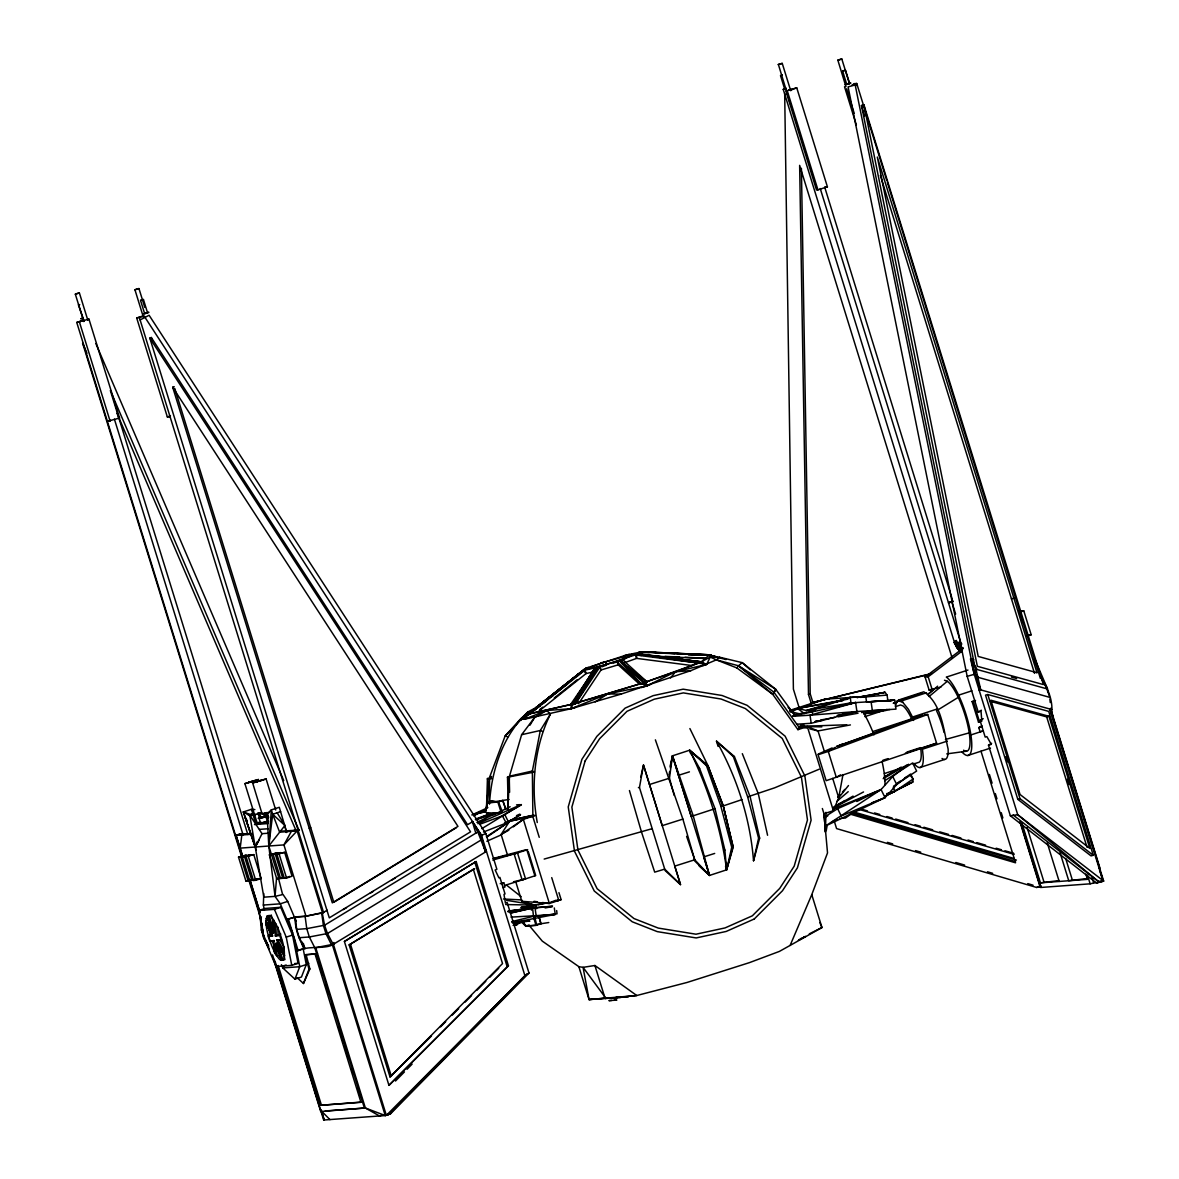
<?xml version="1.0" encoding="UTF-8"?>
<svg xmlns="http://www.w3.org/2000/svg" width="1179" height="1179" viewBox="0 0 1179 1179"><rect width="100%" height="100%" fill="white"/><g stroke="black" fill="none" stroke-linecap="round" stroke-linejoin="round"><path stroke-width="1.5" d="M486.5 807.836L487.443 778.317L489.624 779.378L489.005 801.027L495.416 801.558M537.285 706.914L527.971 711.895L524.36 719.249L571.122 708.697L571.24 704.408L528.781 713.988L524.36 719.249L520.779 718.674L505.157 735.917L489.418 777.668L486.146 810.238M825.978 812.331L825.403 832.168L824.887 825.477M508.237 809.84L507.501 776.843L509.269 777.934L509.608 792.303M264.376 910.35L263.344 905.059L263.787 893.549M276.741 943.171L284.478 955.535L276.741 943.171L281.855 959.706L282.945 960.207A17.877 4.48 71.9 0 0 284.478 955.535L284.301 951.291A17.877 4.48 71.9 0 0 282.179 940.444L280.351 934.564A17.877 4.48 71.9 0 0 275.812 923.879L273.41 919.797A17.877 4.48 71.9 0 0 269.121 915.552L266.867 916.112L265.643 922.995L272.585 936.155L268.134 936.48L270.138 941.328A17.877 4.48 71.9 0 0 274.678 952.013L277.08 956.081A17.877 4.48 71.9 0 0 281.368 960.325L284.964 959.559L281.81 949.404M283.505 954.622L283.387 951.6L276.623 940.149L281.074 939.825L279.777 935.625L275.326 935.949L274.854 924.041L273.41 919.797L273.602 933.046L268.488 916.51L269.121 915.552L267.353 916.599L272.467 933.12L265.702 921.669M507.854 809.958L509.475 776.195L521.619 734.709L534.47 717.672L546.673 710.51L571.122 708.697L620.92 694.166L690.982 670.6L716.375 659.857L719.573 657.204L742.21 662.642L775.694 689.229L795.28 716.066M267.839 919.753L267.957 917.881L266.086 918.5M269.372 837.945L268.797 846.021L275.046 896.364L280.293 903.821L292.687 933.002M256.329 850.324L243.346 811.948L251.289 809.354L252.792 813.377L249.786 815.102L263.831 897.19L275.046 896.364L276.549 878.06M489.477 804.166C491.363 770.668 502.843 735.165 527.971 711.895L528.781 713.988L572.861 704.055L641.42 683.437L646.623 685.986L650.042 684.763M286.762 832.403L279.276 807.291L271.332 809.885L272.688 814.262L268.797 846.021L278.996 878.576L281.722 877.692M269.416 841.084L268.797 846.021L284.905 825.506L277.153 812.803M674.196 795.427L669.466 778.184L672.472 755.827L689.612 750.227L707.96 765.613L723.213 805.714L733.22 847.2L726.632 869.837L709.493 875.437L699.132 865.931M957.982 649.157A14.959 6.367 71.2 0 1 956.508 646.888L954.283 642.673L955.565 640.89L957.436 644.471A10.375 4.421 71.2 0 0 962.639 648.951M578.58 703.671L600.981 670.011L618.209 664.823L617.133 661.36L618.209 664.823L639.799 684.439M979.248 690.422L980.751 689.892L976.006 669.2L1047.659 689.037L1040.585 676.156C1046.466 686.222 1052.125 697.305 1051.933 709.596L980.751 689.892L975.18 674.049L976.006 669.2L971.422 658.693L970.523 659.017L974.267 674.359L1017.728 814.733L1099.359 882.275L1103.662 881.081L1050.651 709.876M670.129 766.247L672.472 755.827L693.223 815.809L709.493 875.437L694.726 859.786L674.756 866.123L680.519 884.633L664.72 869.129L639.46 787.543L643.483 765.024L680.519 884.633L664.971 870.397M669.068 774.868L669.687 771.405M670.306 767.942L672.472 755.827L709.493 875.437L693.709 859.933L694.726 859.786L682.877 819.096L655.377 739.837M826.243 830.576L827.216 825.226M842.985 774.559L838.696 797.77L833.376 810.71L823.974 813.775L824.622 822.131M524.36 719.249L546.673 710.51L550.416 714.076C534.146 747.118 530.756 786.732 537.256 822.529M485.38 812.139L487.458 802.84L492.527 801.189M640.757 777.182L643.483 765.024L662.2 825.668L682.877 819.096M725.542 866.314L726.632 869.837L731.717 847.244L720.752 805.905L706.457 765.657L689.612 750.227L690.688 753.735M753.528 860.788L759.659 838.122L750.109 796.665L734.399 756.52L716.493 741.178C737.081 777.698 750.271 818.948 753.528 860.788L758.598 838.195L747.648 796.857L733.338 756.609L716.493 741.178L718.129 746.454M720.752 805.905L723.213 805.714L707.503 765.569L689.612 750.227C708.078 787.705 720.988 828.41 726.632 869.837L732.763 847.17L723.611 807.453L733.22 847.2L731.717 847.244M895.789 704.777L896.939 701.24L898.943 699.913L923.805 691.793C941.638 703.48 943.598 729.919 948.122 749.048A35.458 8.887 71.9 0 1 942.036 758.451M247.384 821.085L244.701 816.325L255.298 847.008L256.934 842.071M576.384 707.12L571.122 708.697L572.861 704.055M615.88 997.699L636.763 995.518L687.048 982.461L749.476 962.624L779.393 951.409L790.122 945.425L811.771 894.655L827.525 852.903L823.974 813.775L822.352 808.514M281.413 964.673L282.798 967.944L294.942 979.159L299.761 966.706L293.925 937.025M294.956 917.159A57.565 55.619 85.8 0 0 304.698 948.609L296.636 950.849L303.165 948.727L306.275 964.569L301.456 977.023L294.942 979.159M297.152 977.686L303.475 983.522L308.986 969.241L305.155 954.798L315.943 953.782L317.564 959.013M306.054 954.504L309.885 968.946L303.475 983.522M594.525 668.552L571.697 704.909L575.396 703.834L599.831 667.108L600.981 670.011L599.919 666.548L594.525 668.552L571.697 704.909L570.076 705.278L595.69 667.697M572.788 704.615L597.311 667.329L637.588 654.168L702.669 661.964L637.913 653.903M249.889 814.321L243.346 811.948L255.298 847.008L262.033 833.686L268.193 833.229M255.298 847.008L259.041 840.229M1040.379 678.397L887.36 182.391M850.413 724.923L818.02 730.951L807.335 726.588L797.947 729.654L772.628 694.21L775.694 689.229L738.467 665.767L716.375 659.857L710.244 657.071L709.11 655.244L726.058 659.547M595.366 671.072L597.222 667.903L575.396 703.834L571.977 704.335L597.311 667.329L583.413 670.468L527.278 714.872L539.849 705.735M83.812 321.558L75.338 294.19L77.224 293.453L79.391 292.952L87.865 320.32M79.361 292.996L75.338 294.19M83.09 318.153L78.492 304.978L79.45 304.565M143.381 317.166L134.937 289.739L138.96 288.56L144.796 307.38M138.96 288.56L134.907 289.798M140.625 300.409L143.44 299.51L147.537 312.759L146.564 313.172L144.649 313.643L140.537 300.394L143.44 299.51M144.649 313.643L145.606 313.246M147.522 312.803L146.727 312.921M244.908 783.637L258.466 779.511L244.908 783.637L257.199 823.119M269.46 812.508L262.18 814.188L252.645 782.9L266.1 778.936L275.739 810.061M266.1 778.936L252.542 783.077M262.18 814.188L265.128 812.832M790.372 103.929L778.391 64.447L782.237 63.357L790.711 90.724M785.803 88.631L784.624 88.882L780.527 75.633L782.252 74.999M784.624 88.882L785.966 88.366M837.753 60.188L841.806 58.965L837.856 60.203L845.697 85.846M842.587 71.064L845.476 70.18L842.661 71.064L846.684 84.313L848.246 83.945L849.573 83.429L845.476 70.18M846.684 84.313L849.573 83.429M530.005 725.173L534.47 717.672M550.416 714.076L540.306 730.494L532.363 771.037L532.864 815.234L510.743 820.216M776.15 689.73L772.628 694.21L736.875 667.948L716.375 659.857M799.613 728.091L801.661 724.834L797.947 729.654L799.613 728.091L773.851 692.147L738.467 665.767L736.875 667.948M520.853 720.457L527.971 711.895M571.977 704.335L575.278 700.149M848.482 785.538L838.696 797.77L832.713 778.42M512.541 922.229L529.902 921.108L524.213 921.521L513.337 925.323L516.947 924.719L519.128 921.978M670.512 677.954L675.552 671.75L698.528 663.07L706.634 664.425L710.244 657.071L715.992 656.644L709.434 654.979L701.004 661.994L710.244 657.071L719.573 657.204M275.326 935.949L280.808 934.063M837.753 797.328L840.096 794.69M842.44 792.052L844.783 789.414M908.641 764.257L892.739 776.489L881.067 789.562L824.932 826.317L885.046 797.638L896.718 784.58L906.843 776.799M513.543 727.649L505.157 735.917L507.722 736.875M515.871 725.056L523.977 716.021L527.234 714.503M272.555 954.916L323.665 1120.021L385.253 1115.555L388.996 1114.332L524.935 975.726L528.988 973.014L507.132 902.407L505.423 903.099L503.993 894.36L505.025 893.933L499.896 877.382L498.879 877.795L495.165 869.984L496.875 869.291L485.822 833.568L149.114 315.25L140.109 319.936M395.481 1081.025L404.441 1071.903M407.006 1069.309L412.134 1064.092M386.565 1114.627L384.855 1115.334L388.996 1114.332L527.278 973.707M325.271 1110.957L365.372 1107.995L385.253 1115.555L390.706 1113.624L528.988 973.014M798.404 940.341L805.611 936.421L803.562 937.084M390.028 1076.958L502.534 963.567L473.339 869.277L474.71 868.717L349.146 944.88L390.028 1076.958L431.485 1036.002M440.533 1026.88L445.706 1021.662M452.176 1015.148L458.646 1008.634M465.101 1002.106L471.571 995.592M476.743 990.389L485.792 981.252M489.683 977.347L498.732 968.224M388.952 1085.358L508.429 965.748L476.169 861.54L344.401 941.476L388.952 1085.358L508.429 965.748M754.295 918.957L782.502 890.72L797.417 867.832L811.108 820.201L804.859 775.929L785.126 736.168L747.103 705.322L722.064 695.492L683.157 689.17L653.166 695.654L625.121 708.122L596.839 736.389L581.925 759.291L568.234 806.922L574.482 851.179L594.275 891.029L632.239 921.786L657.278 931.631L696.185 937.939L726.176 931.454L754.236 919.001M588.262 667.402L584.696 669.038L535.782 707.798L586.199 668.154L626.476 654.993L642.113 651.766L711.188 654.89L641.789 651.795L637.588 654.168L699.663 663.232L702.36 662.23L693.252 661.566M577.076 676.068L585.315 668.773L550.077 697.378M927.681 694.49L933.016 689.818M928.109 694.49L937.644 686.178M333.922 942.493C332.714 949.228 311.58 946.413 304.919 948.594L299.274 937.703L296.695 929.391L295.177 917.144L305.125 916.422L323.916 912.295M837.119 801.116L848.202 791.698M929.081 696.524L947.312 681.27A37.227 9.329 71.9 0 1 967.532 724.245A37.227 9.329 71.9 0 1 963.582 750.198M520.779 718.674L523.977 716.021M528.781 713.988L539.687 705.897M583.413 670.468L586.199 668.154L584.371 669.304M491.555 776.445L489.256 778.361L491.982 778.612L489.418 777.668M537.211 712.499L586.096 673.563L585.02 670.099L582.234 671.323L527.617 714.857L536.357 708.564M539.908 709.434L542.782 707.149M554.292 697.983L577.297 679.649M554.528 694.077L565.949 685.014M583.104 671.426L587.393 668.036M584.696 669.038L536.106 707.533L548.147 699.088M940.916 687.033L929.126 690.098L925.073 676.997L963.258 648.096M925.073 676.997L928.182 676.775L961.961 651.191M513.351 826.847L523.343 819.361L535.089 815.529L532.864 815.234M638.753 652.223L642.113 651.766L641.111 655.583L640.05 652.12L711.188 654.89L703.848 654.934M536.077 708.579L527.278 714.872L582.234 671.087L527.602 714.607L529.224 714.489L583.856 670.969L586.096 673.563L593.199 671.956M537.167 707.842L540.115 705.72M542.826 703.612L545.803 701.49M798.979 939.869L799.745 939.324M601.953 662.48L601.069 663.114L634.877 653.652C620.935 661.463 604.444 664.823 588.896 668.67L591.151 666.798L605.549 661.625L606.61 665.089L601.821 666.813M603.147 662.362L604.355 661.979M854.436 811.683L845.446 818.02L839.757 818.447M547.115 699.663L536.725 707.267M550.092 697.585L553.069 695.507M487.487 836.663L510.271 821.056L504.494 822.942M884.633 780.793L912.649 762.96L916.628 771.051L893.461 786.26M897.131 783.21L900.137 781.176M904.617 778.125L910.615 774.058L913.062 779.054L912.841 782.001L885.326 796.061M885.208 796.061L895.097 791.256L913.062 779.054L910.394 775.369M267.353 916.599L269.121 915.552L273.837 930.791M486.382 836.722L510.271 821.056M595.174 701.903L607.804 693.886L646.623 685.986L675.552 671.75L706.634 664.425L702.404 662.598M483.582 810.607L486.559 808.72M483.478 832.035L508.532 822.161L520.366 814.645M824.313 817.135L837.635 808.691L881.067 789.562L885.046 797.638L841.216 815.986L837.635 808.691M958.232 697.378L936.539 710.745A30.153 7.56 71.9 0 1 944.07 732.498M820.245 188.552L960.546 641.744L958.409 642.481L954.754 643.366L783.239 89.368L785.98 88.248M456.317 827.702L333.819 902.274L174.728 388.392M327.158 910.203L322.28 913.106L324.564 925.235L327.467 933.517L333.215 944.379L486.455 851.4L524.935 975.726L386.358 1115.393L333.362 944.202M343.34 909.598L346.479 907.683M370.014 893.358L373.153 891.442M391.988 879.976L395.127 878.06M418.678 863.735L421.817 861.82M486.455 851.4L481.489 835.336L472.411 821.704L480.899 835.513L481.253 839.89L327.467 933.517L309.325 936.966L299.274 937.703M344.401 941.476L476.169 861.54M349.146 944.88L473.339 869.277M800.644 938.735L801.632 938.145M481.813 828.645L521.221 804.535L477.819 823.679M884.427 777.108L896.747 769.769M583.738 670.203L582.234 671.323M835.602 806.053L840.332 803.253M833.966 807.011L844.93 800.512M884.058 777.285L901.272 767.057M250.862 833.376L238.379 835.041L242.638 833.406L114.392 419.134M857.398 85.61L855.188 84.932L848.099 86.907L967.178 676.333L978.231 712.042L981.37 710.2M1010.344 815.765L1017.728 814.733L1103.662 881.081L1096.558 883.042L1010.344 815.765L988.488 745.157L991.288 744.376L986.867 736.61L985.187 737.081L980.058 720.531L983.198 718.674M983.257 730.877L980.088 731.761L978.806 727.62L981.93 725.778M988.488 745.157L991.627 743.315M1096.558 883.042L1100.714 881.479L1097.914 882.246M835.38 747.265L828.277 751.406L818.108 754.737L826.14 780.675L936.583 743.197L927.696 714.445L924.483 714.68M840.568 774.868L836.309 777.359L828.277 751.406L927.696 714.445L836.795 746.44L843.265 743.64M834.084 807.099L853.08 796.105M883.174 778.715L906.916 764.979M521.413 804.859L502.298 815.721L506.204 822.927L520.528 814.763M790.122 945.425L821.955 927.549L811.771 894.655M508.842 830.163L501.119 834.467L507.648 855.571M782.208 63.401L778.184 64.58M255.195 814.291L254.531 814.748L261.812 813.068M257.508 813.761L260.043 812.773M834.319 807.438L863.529 791.964M473.693 815.706L481.916 811.55L490.788 813.554L496.477 813.142L476.876 822.426M809.295 933.871L821.955 927.549L819.803 922.509M479.057 822.028L485.601 818.815M493.78 814.777L510.139 806.716M824.578 817.43L827.805 815.839M856.853 801.499L881.067 789.562L832.89 809.207M886.608 794.941L912.841 782.001L904.676 785.45M473.707 815.5L481.916 811.55L471.806 814.954M473.678 815.426L481.916 811.55M819.14 769.239L774.677 787.808L747.648 796.857M472.808 814.556L487.855 807.6M516.52 815.617L519.836 814.099M268.517 821.38L259.689 823.281L261.399 822.367M268.208 822.102L267.338 822.721L268.267 822.765L266.763 817.917L265.82 817.725L268.576 816.634M486.824 841.261L501.517 834.732M886.755 794.97L895.097 791.256L893.255 787.513M143.131 313.909L148.922 312.288L146.918 312.686M818.123 754.147L832.138 747.928M793.718 710.922L790.195 711.659L797.461 708.476L847.996 699.147M832.492 821.63L836.854 819.714M480.737 813.171L485.719 811.093M149.821 338.108L470.554 831.843L329.295 917.851L149.821 338.108L151.295 337.503L467.547 824.681L473 821.542M172.694 387.243L457.968 826.391L332.331 902.878L172.694 387.243L174.183 386.638M309.252 828.336L310.74 827.732M952.838 601.054L948.491 602.823L952.941 601.747M477.171 819.11L490.788 813.554L475.343 819.14M930.349 674.093L811.093 702.905L808.485 694.49L810.194 693.797L801.411 168.332M485.822 833.568L481.489 835.336L144.766 317.004M811.093 702.905L932.058 673.401M501.827 883.587L503.772 882.791L505.054 886.932L503.109 887.728M834.437 821.689L836.574 828.586L1036.621 887.463L1040.821 885.96M571.122 708.697L607.804 693.886L620.92 694.166M871.664 802.87L885.046 797.638M955.417 643.292L960.929 642.688A9.123 3.891 71.2 0 0 961.828 644.058M479.676 824.327L504.936 814.866L508.532 822.161M170.071 416.703L167.33 416.909L136.705 318.006L144.324 316.001M789.164 89.899L796.783 87.909L827.407 186.813L817.946 189.893L816.516 189.996L785.907 91.092L796.783 87.909M836.795 746.44L922.759 715.299M617.059 661.935L641.347 683.997L647.242 682.066L622.954 660.004L613.198 663.114M624.605 662.686L636.586 658.383L692.397 665.59M703.2 665.663L706.634 664.425L700.606 662.318L644.029 682.641L646.623 685.986L641.347 687.578M790.195 711.659L824.769 699.206L864.089 696.597M261.355 817.401C258.894 819.022 269.151 815.676 262.416 817.106M967.178 676.333L975.18 674.049L978.496 677.453L1049.664 697.32M973.721 674.55L975.18 674.049L978.496 677.453M978.776 688.904L980.221 688.403M1049.914 708.594L1050.224 710.141L1051.933 709.596L1051.049 709.552M970.523 659.017L973.692 659.326L971.422 658.693L975.18 674.049M257.494 813.392L259.071 812.847M698.69 768.723L699.589 768.428L715.019 808.676L724.849 850.015L726.632 869.837M715.019 808.676L691.189 816.457L672.472 755.827M741.915 799.627L722.742 806.082L707.96 765.613L689.892 728.563M723.95 850.324L724.849 850.015M83.178 317.844L80.747 318.802L83.178 318.33L84.063 321.16M242.004 856.219L76.753 322.427L88.956 319.126L119.565 418.029L107.363 421.33L110.443 420.417M136.705 318.006L143.013 315.943M167.33 416.909L170.469 415.878M298.243 830.753L279.644 832.197L272.688 814.262L280.631 811.668M267.854 820.967L260.633 823.325L259.129 818.477L258.172 818.285L260.927 817.194M242.638 833.406L235.549 835.38L239.838 834.187M955.638 614.097L951.895 601.997L950.215 602.13L952.706 601.305M245.586 833.759L241.842 834.983L240.177 848.128L242.859 856.809M295.133 830.104L291.39 831.328L283.918 844.901L305.965 916.127L323.031 912.841M238.512 857.118L246.219 855.173L238.512 857.118L245.91 881.022L250.876 879.961M242.284 856.838L250.007 854.893L242.284 856.838L249.683 880.742L257.405 878.782M246.072 856.558L253.78 854.613L261.178 878.502L255.696 880.3L253.47 880.462L246.072 856.558L253.78 854.613M269.357 854.849L277.065 852.889L269.357 854.849L276.756 878.753L278.996 878.576M273.145 854.569L280.853 852.609L273.145 854.569L280.543 878.473L282.768 878.296L275.37 854.407M276.918 854.289L284.64 852.329L292.038 876.233L286.556 878.031L284.316 878.193L276.918 854.289L284.64 852.329M1021.043 611.768L1023.785 610.869L1031.183 634.774L1027.071 636.115M245.91 881.022L248.651 880.124M253.47 880.462L257.582 879.121M487.458 802.84L497.847 802.074L502.917 800.423L505.688 809.118M276.756 878.753L279.497 877.854M280.543 878.473L283.284 877.574M284.316 878.193L289.798 876.395M275.046 896.364L283.034 894.507L287.705 901.39L296.253 921.521M967.959 670.055L946.324 677.114A41.707 10.464 71.9 0 1 969.742 728.607A41.707 10.464 71.9 0 1 962.079 752.114M929.126 690.098L932.604 688.963M896.939 701.24L921.801 693.119M258.717 910.512L265.024 908.449L280.735 907.299L292.525 935.08L298.066 963.302L291.773 965.365L276.063 966.529L264.258 938.749L258.717 910.512L274.427 909.363L280.735 907.299M287.705 901.39L280.293 903.821L263.344 905.059M898.943 699.913L901.655 700.901L926.517 692.766M864.885 716.626L886.932 709.419M895.421 706.648L900.505 704.983L902.819 705.808A30.153 7.56 71.9 0 1 911.676 718.866M268.105 917.837A17.877 4.48 71.9 0 0 268.031 919.694L266.012 920.342L271.362 929.391M958.571 695.168L971.879 690.82M295.855 916.879L286.91 919.414L296.076 916.849L305.965 916.127M901.655 700.901L908.449 709.345L912.502 717.053L937.364 708.933M872.652 731.614L922.877 715.196M972.115 701.579L973.264 701.49L979.631 722.079L978.496 722.167L972.115 701.579L975.534 700.459M527.661 849.617L514.132 854.023L522.164 879.976L535.693 875.555L528.192 851.341M265.82 924.704L266.189 924.587A17.877 4.48 71.9 0 0 268.311 935.448L270.138 941.328L272.143 940.665A17.877 4.48 71.9 0 0 275.473 949.036M291.773 965.365L286.232 937.128L292.525 935.08M978.496 722.167L981.915 721.047M907.005 752.04L919.487 747.972M947.326 741.09L922.45 749.21L923.26 757.169A35.458 8.887 71.9 0 1 913.917 763.358M305.125 916.422L306.746 928.639L309.325 936.966L314.852 947.857L333.966 944.114M970.892 734.944L983.139 730.936M316.561 953.531L317.46 953.236M1051.123 713.575L1052.022 713.28M283.048 966.014L286.188 964.982M884.383 773.557L904.735 766.91M913.224 764.139L918.308 762.474A30.153 7.56 71.9 0 0 920.578 747.604M307.881 963.582L308.78 963.287M306.275 964.569L299.761 966.706L282.798 967.944M919.885 767.544L944.747 759.423M308.986 969.241L309.885 968.946M967.767 755.518L990.522 748.076M521.398 907.727L530.535 907.064L536.312 905.163L506.572 900.343M558.949 892.636L561.13 899.651L549.385 903.482L521.811 901.287L515.812 881.951M521.988 922.405L525.642 926.149L529.032 925.043M525.642 926.149L536.018 925.382L541.087 923.732L539.098 917.07M277.286 965.778L320.482 1105.312L361.835 1102.026M273.351 958.512L320.717 1111.517L321.616 1111.222L329.958 1119.623M1022.031 823.443L1040.423 882.835L1059.243 880.566M320.717 1111.517L365.372 1107.995L379.505 1115.968L383.249 1114.744M1099.034 868.333L1099.933 868.039L1050.71 709.021M1087.569 878.488L1068.749 880.742L1060.039 852.594M1020.69 823.148L1040.6 887.478L1090.148 883.823L1096.323 882.496M789.753 710.406L824.769 699.206M475.594 819.832L496.477 813.142M838.829 706.752L851.002 702.876L892.12 700.355L888.494 700.945M882.924 760.263L888.111 758.613M905.428 753.101L936.583 743.197M649.496 784.521L669.466 778.184M678.47 775.325L689.435 771.847M714.695 853.434L703.73 856.912L709.493 875.437M251.967 781.795C262.873 777.948 241.12 784.271 250.965 782.09M504.524 885.488L525.525 878.871L517.493 852.933L493.411 858.754M848.143 83.562C838.77 86.612 855.011 82.427 849.779 83.119M628.083 654.625L629.498 654.566L623.868 655.775M575.47 703.259L641.42 683.437M651.825 828.778L544.167 859.064M664.72 869.129L654.699 872.136L641.45 831.888L629.439 790.549M1040.63 678.411L1041.602 678.131M269.387 949.095L263.787 938.219L261.355 929.907L260.25 917.689L261.458 916.894M782.09 75.279L780.601 75.648M852.122 84.844L856.735 83.488L886.814 180.623M76.753 322.427L82.913 320.6M261.605 812.906L257.656 813.878M481.843 835.233L480.899 835.513L477.834 831.932L472.411 821.704L475.8 833.17M485.984 849.882L485.041 850.162L485.468 851.695L477.834 831.932L324.564 925.235L306.746 928.639L296.695 929.391M481.474 835.336L481.253 839.89M492.807 860.066L517.493 852.933M886.623 793.659L895.097 791.256M786.069 88.734L783.239 89.368M945.44 739.484L969.226 732.866M78.58 321.882L82.132 320.909M974.016 662.451L861.481 105.506L863.912 104.828L1043.386 684.572L977.347 666.297L863.912 104.828M1011.449 598.829L1013.881 598.166M797.299 724.186L811.196 723.287L856.912 711.526L855.615 702.551L810.017 715.196L792.656 716.316M987.781 694.519L985.541 695.138L1017.801 799.347L1091.032 855.895L1093.272 855.276L1048.72 711.394L987.781 694.519L1020.041 798.728L1093.272 855.276M978.231 712.042L981.031 711.261L981.739 720.06L980.058 720.531M978.806 727.62L981.974 726.736M990.389 701.328L1046.687 716.906L1048.927 716.287L1089.809 848.364L1020.056 794.513L990.861 700.208L1048.927 716.287M1017.801 799.347L1020.041 798.728M79.656 304.727L78.492 304.978M493.102 858.504L525.642 849.853M267.279 812.906L265.098 813.304L267.014 816.531L259.129 818.477M511.686 921.624L536.136 915.641L555.25 914.418L554.307 907.948M950.215 602.13L953.177 601.408M299.392 830.045L281.044 831.151M893.431 703.082L896.983 702.212M893.402 703.362L896.968 702.507M500.205 883.66L503.772 882.791M513.484 881.789L525.525 878.871M1041.086 886.107L1038.331 886.77L1040.011 886.637L1019.894 821.66M1036.621 887.463L1040.748 886.461M390.706 1113.624L387.301 1114.45L388.996 1114.332M818.565 707.592L806.333 710.48L797.461 708.476L804.314 713.472M862.247 697.261L885.061 692.294L887.08 695.079L887.875 700.621L886.755 700.694M262.092 816.885L266.351 816.119M510.492 912.988L529.798 908.552M841.6 705.764L855.615 702.551L839.699 705.735M521.619 734.709L540.306 730.494L542.443 731.466M509.475 776.195L532.363 771.037L534.5 772.009L509.387 776.873M519.762 818.978L509.564 821.277L501.119 834.467L523.343 819.361L549.385 903.482L542.546 902.51M547.513 902.716L523.019 907.358M550.917 901.95L561.13 899.651M510.448 913.091L534.971 907.55L552.332 906.445M792.715 716.036L855.615 702.551M837.606 715.638L856.912 711.526L889.909 709.537M835.97 702.006L843.014 700.532M857.104 697.555L885.061 692.294L857.015 697.482M510.212 820.245L530.948 815.853L532.731 816.295L539.245 837.326M511.995 820.687L532.731 816.295M538.037 904.794L548.412 902.613M551.86 901.876L558.772 900.417L551.728 877.633M837.105 715.491L856.912 711.526L810.017 715.196L811.196 723.287M793.718 714.887L814.94 710.657M513.366 923.658L524.213 921.521L512.349 922.258M512.29 922.744L555.25 914.418L548.323 914.889M842.734 714.165L856.912 711.526M820.481 720.045L834.791 717.436M838.372 716.788L858.047 713.221M861.628 712.573L872.357 710.628L895.981 709.124L894.684 700.164L871.06 701.667L872.357 710.628M545.111 907.948L552.273 906.651M797.461 708.476L842.381 700.562M860.346 697.393L887.08 695.079M255.755 822.957L259.218 822.397M274.854 924.041L275.812 923.879L276.254 934.859L280.351 934.564M513.351 925.294L516.947 924.719M268.679 817.651L266.763 817.917M508.061 911.78L527.897 908.596L508.252 911.544M815.234 721.43L818.845 720.855M863.853 713.767L881.863 710.922M815.382 721.445L822.647 720.31M864.384 713.826L886.166 710.436M509.048 799.465L495.239 801.617L489.816 800.762M536.489 924.439L548.766 922.538M578.874 966.677L589.058 999.571L636.763 995.518L594.909 965.498L583.06 967.34L578.874 966.677L542.281 941.122L529.091 925.382M521.192 907.344L534.632 905.413M507.943 911.175L527.883 908.478L509.593 910.91M946.752 753.882L966.441 751.229M552.538 906.061L532.628 908.316L533.497 916.51L557.033 913.843L556.68 910.556M628.392 996.83L604.915 998.436L605.962 998.362L583.06 967.34L589.058 999.571L607.244 997.965M616.337 997.154L619.977 996.844M853.994 83.68L856.735 83.488M845.962 86.671L844.532 86.774L856.352 124.945M827.407 186.813L824.652 187.004L952.293 599.3M87.526 319.244L88.956 319.126M118.151 418.147L119.565 418.029M1021.545 611.046L1023.785 610.869M1028.943 634.936L1031.183 634.774M690.982 670.6L675.552 671.75L646.107 681.904L646.623 685.986M889.57 700.547L894.684 700.164M800.394 725.35L804.049 725.085L799.996 726.411L806.539 728.062M733.338 756.609L734.399 756.52M706.457 765.657L707.96 765.613M249.167 814.866L254.517 814.468L250.036 815.927L243.346 811.948M638.414 787.616L639.46 787.543M488.15 802.619L498.54 801.853L502.387 812.11M268.267 822.765L255.799 823.694L253.087 814.94M516.535 804.874L519.659 804.638M254.487 824.563L268.311 823.531M259.513 829.382L268.164 828.749M486.824 813.569L501.163 812.508L497.847 802.074M242.579 856.337L236.095 835.41L251.952 834.246M758.598 838.195L759.659 838.122M258.953 878.679L261.178 878.502M530.845 905.575L534.485 905.295M521.31 907.299L532.26 906.489M272.585 936.155L272.423 935.139L268.311 935.448L270.33 934.785A17.877 4.48 71.9 0 1 268.886 928.978M1040.423 882.835L1087.51 879.357L1085.888 874.111M269.431 940.68L274.235 941.019L270.138 941.328M282.179 940.444L276.623 940.149M1098.799 881.361L1103.102 881.052L1049.811 709.316M305.155 954.798L315.044 954.062L360.951 1102.321L320.482 1105.312M294.588 963.567L298.066 963.302M589.058 999.571L608.718 998.2M611.754 1000.426C601.054 1001.177 624.693 999.527 614.053 1000.278M607.214 998.289L618.253 997.508M887.875 700.621L866.55 701.962L865.74 696.435L850.192 697.334L806.333 710.48L851.002 702.876L850.192 697.334L812.022 710.053L812.508 713.383M511.038 917.144L536.136 915.641L534.971 907.55M702.669 661.964L694.328 661.522M627.891 654.934L626.801 655.229M846.817 724.776L799.996 726.411L821.807 726.868M955.285 643.041L954.283 642.673M688.521 654.934L710.259 654.743M707.194 654.934L710.849 654.905L709.935 654.772M555.265 900.373L558.772 900.417M505.658 904.544L536.312 905.163M640.168 652.164L649.261 652.562M660.166 653.063L674.697 653.711M687.431 654.286L701.962 654.949M665.074 656.379L679.605 657.042M685.058 657.292L705.057 658.191M648.391 655.907L652.016 656.084M657.469 656.32L704.733 658.457M503.418 899.002L521.781 899.916M641.789 651.795L656.364 652.547M660.019 652.739L680.062 653.77M687.357 654.139L701.947 654.905M1050.106 709.846L1050.946 709.891M260.25 917.689L261.281 919.649M261.355 929.907L267.029 943.318M263.787 938.219L260.53 917.704M251.289 809.354L254.87 809.59M789.002 89.81L791.846 90.031M534.013 901.301L537.418 901.788M621.819 659.842L622.954 660.004M711.099 655.863L715.992 656.644M487.34 778.98L489.624 779.378M644.117 655.332L635.51 654.92L636.586 658.383L636.645 655.097L699.663 663.232L701.505 662.023L639.652 653.814L638.709 654.345L701.741 662.495M791.875 712.042L800.305 713.943M507.471 777.492L509.269 777.934M809.826 728.887L818.02 730.951L824.548 752.055M1011.42 677.07L1016.637 678.514M862.173 809.354L867.464 810.887M874.523 812.935L879.799 814.468M886.859 816.516L892.149 818.049M895.672 819.066L908.007 822.647M915.051 824.696L920.342 826.228M923.864 827.245L932.692 829.81M939.737 831.858L948.55 834.408M952.072 835.425L960.885 837.989M967.944 840.037L973.22 841.57M976.757 842.587L985.57 845.151M996.137 848.217L1001.428 849.75M1004.95 850.766L1013.763 853.331M859.049 809.398L1014.161 854.392M852.8 811.697L1014.279 858.533M853.183 812.758L1016.416 860.11M850.28 812.95L1015.517 861.598M850.324 814.173L1015.561 862.807L981.016 751.244M887.419 842.351L892.68 843.899M915.494 850.604L920.755 852.166M955.86 862.497L964.628 865.077M987.442 871.782L992.703 873.344M521.811 901.287L535.605 905.398L536.592 908.729M1027.764 883.602L1033.055 885.193M944.467 680.239L947.312 681.27M897.941 700.577L903.276 702.507M268.488 916.51L267.545 915.67L271.73 929.214M1013.144 814.998L1099.359 882.275M506.867 885.385L521.177 896.703M772.628 694.21L738.467 665.767L742.21 662.642L750.286 669.805M272.688 814.262L284.905 825.506L286.188 832.492M622.217 663.644L619.741 660.579L647.242 682.066L641.347 683.997L619.668 661.154L643.955 683.216M623.293 663.291L620.876 660.756L645.164 682.818M788.073 707.267L794.926 714.901M522.901 922.111L526.335 925.928L536.71 925.161L534.853 917.38M249.786 815.102L262.033 833.686M268.031 919.694L270.698 924.218M284.345 947.68L279.895 940.149L278.067 940.739L284.301 951.291M266.189 924.587L272.423 935.139M689.612 750.227L699.589 768.428M1041.322 678.117L1047.085 688.993M265.334 939.81L268.62 946.03M265.246 940.208L268.547 946.428M960.104 642.452L960.281 642.791A8.887 3.788 71.2 0 0 961.165 644.132M959.382 642.702L959.559 643.056A8.901 3.788 71.2 0 0 961.357 645.488M958.556 642.968L958.807 643.439A9.167 3.905 71.2 0 0 961.622 646.77M956.257 640.389L958.085 643.926A9.668 4.112 71.2 0 0 961.047 647.433M955.005 641.391L956.906 645.06A11.23 4.79 71.2 0 0 962.536 649.894M954.577 641.877L956.523 645.62A12.188 5.188 71.2 0 0 961.489 650.705M954.342 642.319L956.876 647.079M971.422 658.693L976.949 669.451M331.432 944.63L325.979 933.724L323.4 925.397L321.705 913.194M892.739 776.489L896.718 784.58M95.838 343.546L283.741 780.572M298.95 830.104L110.354 390.529L247.796 834.467M116.986 413.284L296.15 830.886M86.937 353.199L82.574 343.06L241.4 856.087M1035.53 660.726L1047.335 688.507M274.427 909.363L286.232 937.128M742.313 753.676L758.303 793.718L767.573 835.263M502.593 800.526L505.791 809.074M686.605 836.324L694.726 859.786M1099.535 869.925L1103.102 881.052M236.095 835.41L240.177 848.128L283.918 844.901L297.123 830.915L322.515 912.914M1047.6 690.658L1049.148 695.654M1046.333 687.033L1047.88 692.029M1019.304 610.368L1023.092 622.571M1034.44 659.208L1036.046 664.44M861.481 105.506L864.752 116.043M880.33 175.303L1034.528 673.371M1067.319 779.275L1068.926 784.507M1046.687 716.906L1087.023 847.244M841.806 58.965L849.219 82.898M1091.99 877.427L1093.626 882.688M846.625 88.793L854.244 113.435M1087.436 875.039L1090.148 883.823M1065.683 858.504L1072.227 879.608M1047.203 842.734L1059.184 881.45M1005.923 756.712L1007.544 761.958M1027.115 827.54L1043.887 881.7M1021.176 823.237L1026.069 839.05M1027.16 842.558L1032.052 858.371M1034.234 865.386L1040.202 884.707M787.321 90.989L817.946 189.893M989.417 774.456L992.099 783.151M995.327 793.57L996.948 798.787M1001.251 812.685L1002.857 817.902M952.057 657.705L799.642 165.355L808.485 694.49M928.182 676.775L932.235 689.862M912.502 717.053L913.548 720.443M810.194 693.797L812.803 702.212M807.335 726.588L833.376 810.71M799.185 707.842L793.393 689.14L784.683 93.421M623.662 656.187L624.737 659.636M594.909 965.498L605.092 998.392M526.851 849.867L534.883 875.82M474.798 862.085L507.058 966.308M350.517 944.335L391.399 1076.398M151.295 337.503L152.386 341.011M139.446 317.799L323.532 912.413M332.242 944.35L385.253 1115.555M315.707 947.562L365.372 1107.995M314.808 947.857L364.473 1108.289M318.639 962.491L322.427 974.709M325.669 985.172L328.366 993.897M331.608 1004.361L334.305 1013.085M338.624 1027.027L343.487 1042.737M344.563 1046.215L348.336 1058.433M351.578 1068.896L353.199 1074.128M357.517 1088.084L360.229 1096.794M267.088 812.405L268.105 815.676M268.414 818.152L267.073 813.834L271.332 809.885L268.797 846.021L267.073 813.834L268.281 822.588M279.158 854.127L286.556 878.031M263.507 813.451L264.509 816.723M303.298 943.347L304.919 948.594M259.454 812.965L260.972 817.872M257.995 813.333L259.601 818.521M288.442 919.296L298.169 950.731M251.304 813.864L251.569 814.689M271.141 914.904L274.28 925.058M278.229 944.983L282.945 960.207M248.297 856.396L255.696 880.3M79.494 322.221L110.104 421.124M244.525 856.676L251.923 880.58M278.185 965.483L321.381 1105.018M249.845 879.401L260.073 912.399M279.703 975.814L282.415 984.598M286.777 998.672L291.67 1014.5M293.851 1021.53L297.668 1033.85M300.925 1044.388L305.833 1060.216M308.014 1067.26L312.907 1083.088M315.088 1090.118L317.814 1098.916M250.14 880.772L259.866 912.178M275.002 961.077L286.895 999.512M287.985 1003.005L291.773 1015.237M295.015 1025.715L306.908 1064.151M307.984 1067.643L312.862 1083.368M315.014 1090.354L317.726 1099.093M320.968 1109.572L324.21 1120.05L321.616 1111.222M249.535 880.551L259.748 913.563M249.005 880.669L260.957 919.296M240.737 856.956L248.135 880.86M530.535 907.064L531.449 910.114M533.733 917.748L536.018 925.382M278.377 877.913L282.459 893.947M539.157 917.041L540.763 923.835M855.188 84.932L974.267 674.359M1051.137 707.916L1052.876 716.744M301.809 941.815L302.826 946.988M261.753 923.142L262.843 931.882M1049.855 699.059L1050.253 702.566M261.679 923.142L262.681 931.896M277.787 926.945L278.067 934.269M274.456 946.516L274.678 952.013M273.13 921.123L273.602 933.046M273.882 940.356L274.353 952.264L276.078 955.182L275.606 943.259L281.368 960.325L276.652 945.101L277.08 956.081L279.084 955.417A17.877 4.48 71.9 0 0 280.278 957.186M863.971 713.575A50.24 12.601 71.9 0 1 873.963 734.812M882.039 761.339A50.24 12.601 71.9 0 1 884.987 784.772M962.934 648.096A9.668 4.112 71.2 0 1 962.035 647.949M960.634 651.707A14.104 6.013 71.2 0 1 956.316 646.578M961.696 651.633A13.161 5.615 71.2 0 1 956.316 646.136M585.152 760.912L571.874 807.114L577.946 850.059L597.134 888.715L633.963 918.544L658.25 928.079L695.993 934.21L725.07 927.917L752.364 915.803L779.717 888.406L794.189 866.197L807.468 819.994L801.396 777.064L782.208 738.408L745.379 708.564L721.091 699.029L683.348 692.898L654.271 699.191L626.977 711.32L599.625 738.702L585.152 760.912M255.519 782.09L263.182 779.835L255.519 782.09M620.552 997.36L619.506 997.434L620.552 997.36M1036.96 672.708L978.216 656.438L877.323 157.058L1036.96 672.708M485.041 850.162L480.899 835.513L485.041 850.162"/></g></svg>
